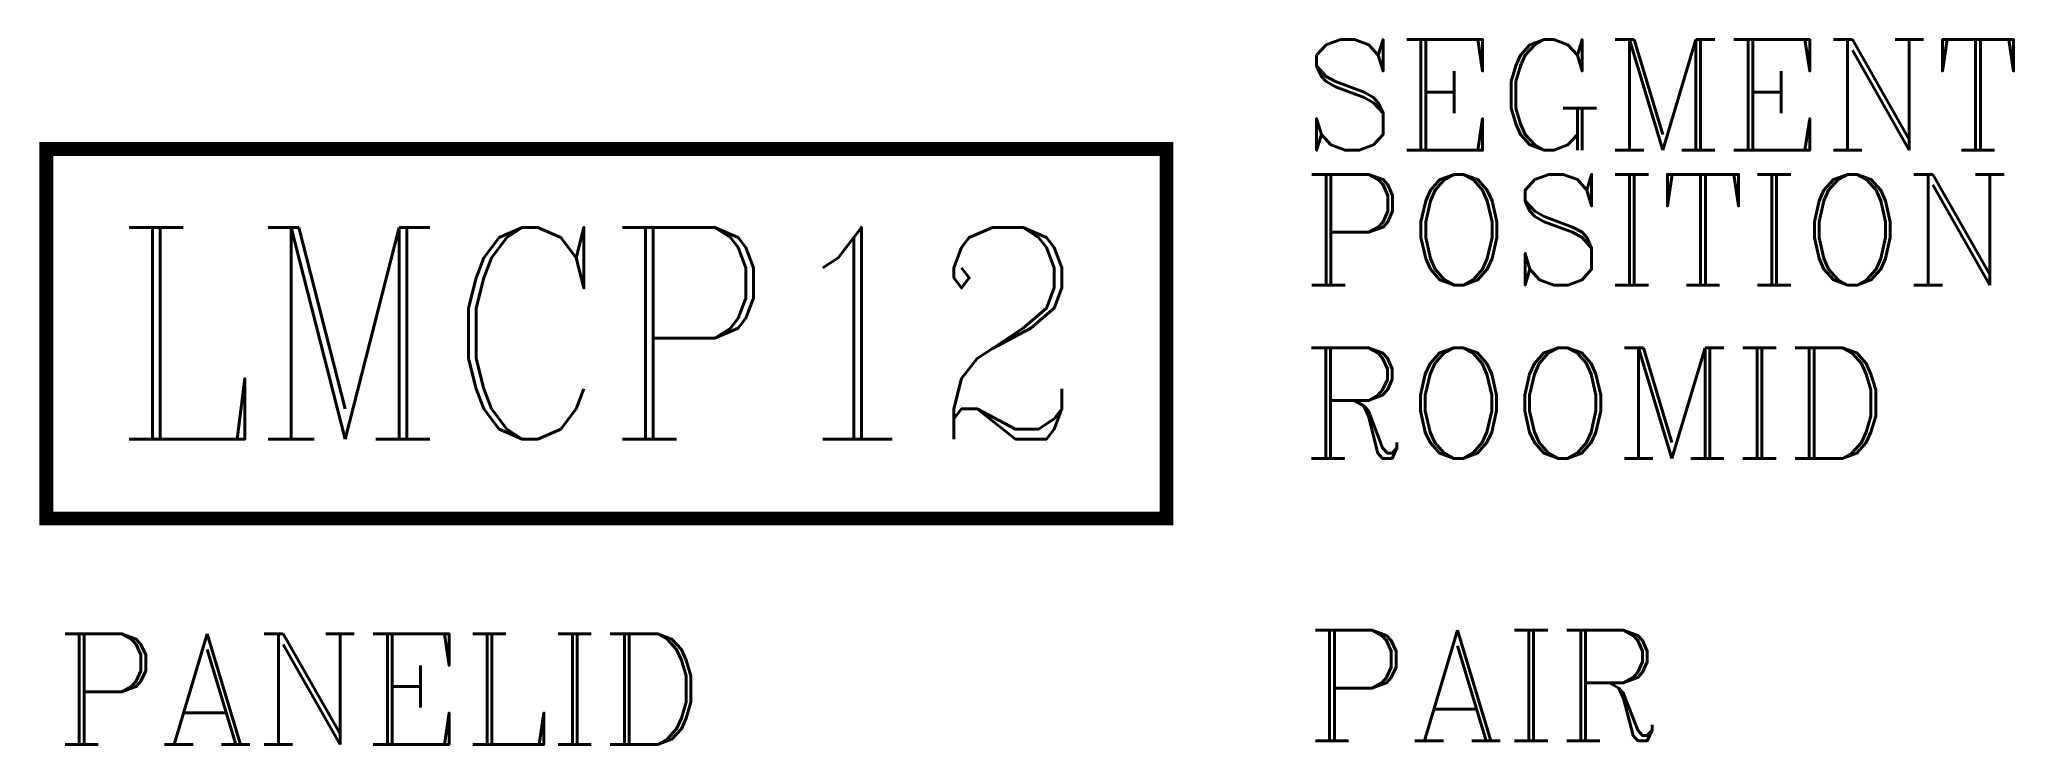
# Model space of a CAD drawing. Header units: inches. Extents: x 0 to 107, y -12 to 26.
import ezdxf
from ezdxf.enums import TextEntityAlignment as Align

# ---------------------------------------------------------------- set-up
doc = ezdxf.new("R2010")
doc.units = ezdxf.units.IN
doc.header["$LTSCALE"] = 48
doc.header["$MEASUREMENT"] = 0
doc.styles.add('ROMANC', font='COMPLEX.SHX')
doc.styles.add('SIMPLEX85', font='SIMPLEX.shx', dxfattribs={"width": 0.85})

msp = doc.modelspace()

# ---------------------------------------------------------------- texts
at = {"style": 'ROMANC', "flags": 1}
for tag, p in [('SEGMENT', (68.13, 19.97)), ('POSITION', (68.13, 12.66))]:
    msp.add_attdef(tag, p, '', height=6, dxfattribs=at)
msp.add_attdef('ROOMID', text='', height=6, dxfattribs=at).set_placement((68.11, 6.26), align=Align.MIDDLE_LEFT)
at = {"style": 'ROMANC'}
for tag, p in [('PANELID', (0.5, -12.25)), ('PAIR', (68.32, -12.05))]:
    msp.add_attdef(tag, p, '', height=6, dxfattribs=at)

# ---------------------------------------------------------------- wipeouts: each hides what was drawn before it
at = {"linetype": 'Continuous'}
msp.add_wipeout([(0, 20.03), (60.76, 20.03), (60.76, 0), (0, 0)], dxfattribs=at)

# ---------------------------------------------------------------- next in the draw order: linework, layer by layer
at = {"linetype": 'Continuous', "const_width": 0.75}
msp.add_lwpolyline([(0, 20.03), (60.76, 20.03), (60.76, 0), (0, 0)], close=True, dxfattribs=at)

# ---------------------------------------------------------------- next in the draw order: texts
at = {"insert": (3.66, 15.78), "char_height": 11.475, "width": 31.7156, "attachment_point": 1, "style": 'SIMPLEX85'}
msp.add_mtext('{\\Fcomplex|c0;LMCP12}', dxfattribs=at)

doc.saveas('drawing.dxf')
